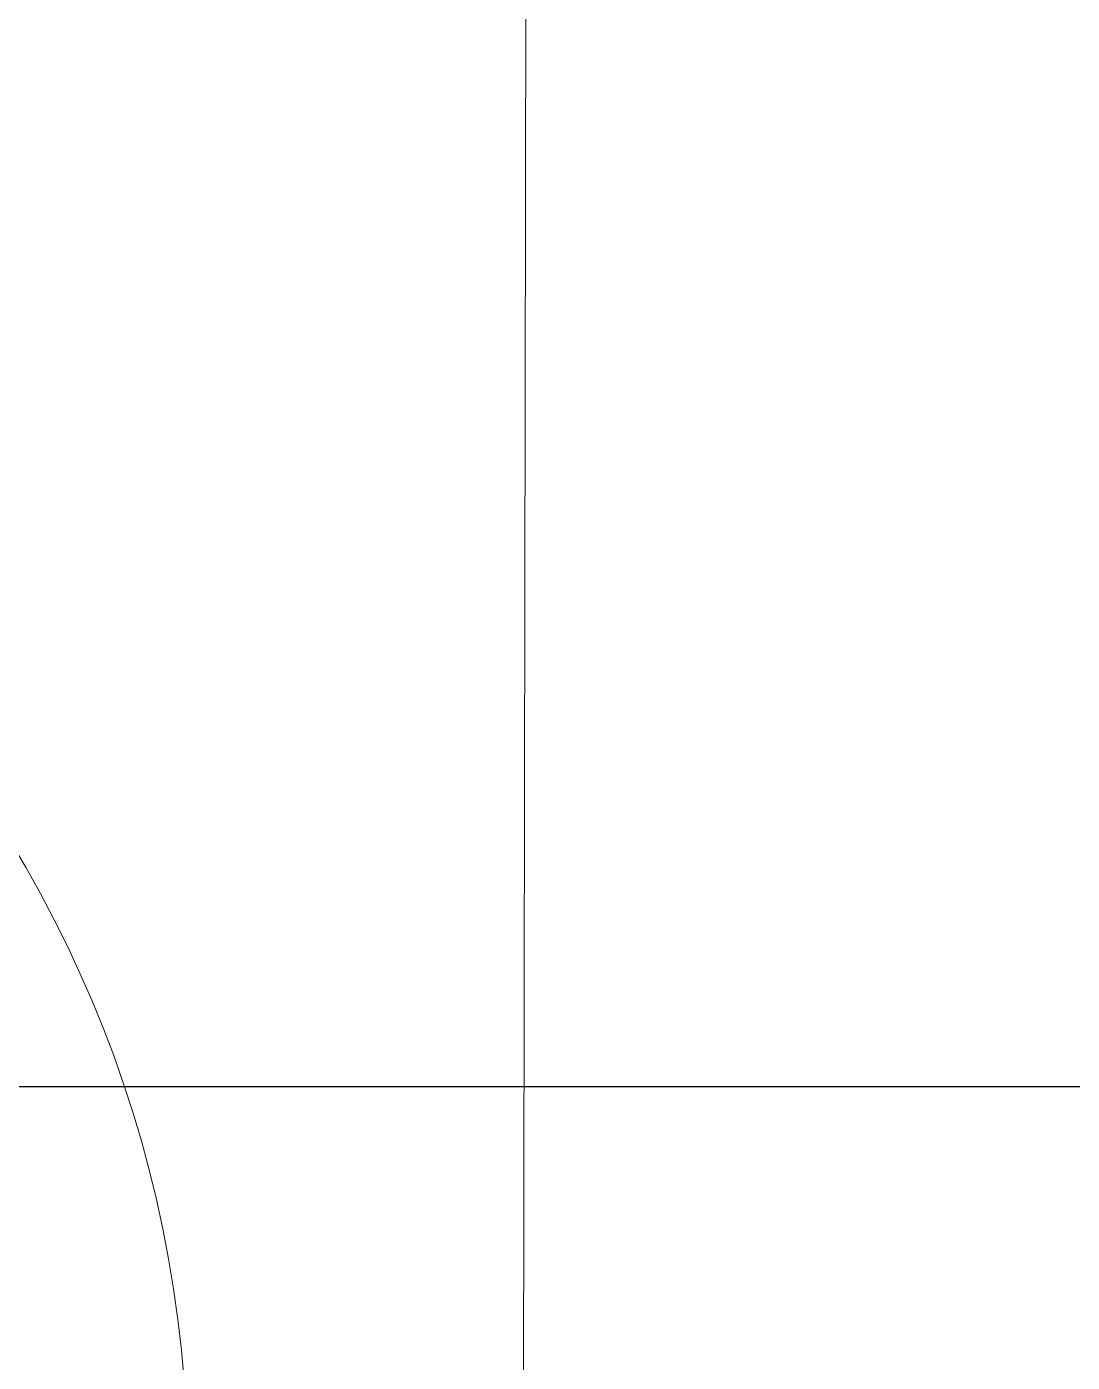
# Model space of a CAD drawing. Header units: inches. Extents: x -12418 to 57169, y -29325 to 19878.
# Drawn here: x 48152.5 to 48332.5, y -11447.5 to -11217.4 of the extents above; entities that cross this region are included whole.
import ezdxf

# ---------------------------------------------------------------- set-up
doc = ezdxf.new("R2010")
doc.units = ezdxf.units.IN
doc.header["$LTSCALE"] = 25
doc.header["$MEASUREMENT"] = 0
doc.layers.get('0').update_dxf_attribs({"color": 8})
doc.layers.add('00-Ground Floor$0$False Ceiling', color=251, linetype='Continuous')
doc.layers.add('00-Ground Floor$0$LOADING', color=253, linetype='Continuous', lineweight=5)

# ---------------------------------------------------------------- blocks, each defined once
blk = doc.blocks.new('00-Ground Floor$0$HF10037-P')
blk.add_circle((0.21605, -0.1014), 0.21)
blk = doc.blocks.new('00-Ground Floor$0$workstation')
at = {"layer": '00-Ground Floor$0$LOADING'}
blk.add_line((2854.35, -994.87, 0), (2854.249, -1055.87, 0), dxfattribs=at)
blk = doc.blocks.new('00-Ground Floor$0$A$Ce9e1c4c3')
at = {"layer": '00-Ground Floor$0$False Ceiling', "color": 254, "linetype": 'Continuous'}
blk.add_line((-55042.47, -11400), (-51182.07, -11400), dxfattribs=at)
blk = doc.blocks.new('00-Ground Floor')
at = {"layer": '00-Ground Floor$0$False Ceiling', "color": 254}
blk.add_blockref('00-Ground Floor$0$A$Ce9e1c4c3', (100000, 0), dxfattribs=at)
at = {"layer": '00-Ground Floor$0$LOADING', "rotation": 180}
for name, p, xscale, yscale, zscale in [('00-Ground Floor$0$workstation', (76780.98, -21731.53, 0), 10, 10, 10), ('00-Ground Floor$0$HF10037-P', (48186.23, -11568.24, 0), 1000, 1000, 1000)]:
    blk.add_blockref(name, p, dxfattribs=dict(at, xscale=xscale, yscale=yscale, zscale=zscale))

msp = doc.modelspace()

# ---------------------------------------------------------------- block references
msp.add_blockref('00-Ground Floor', (0, 0))

doc.saveas('drawing.dxf')
